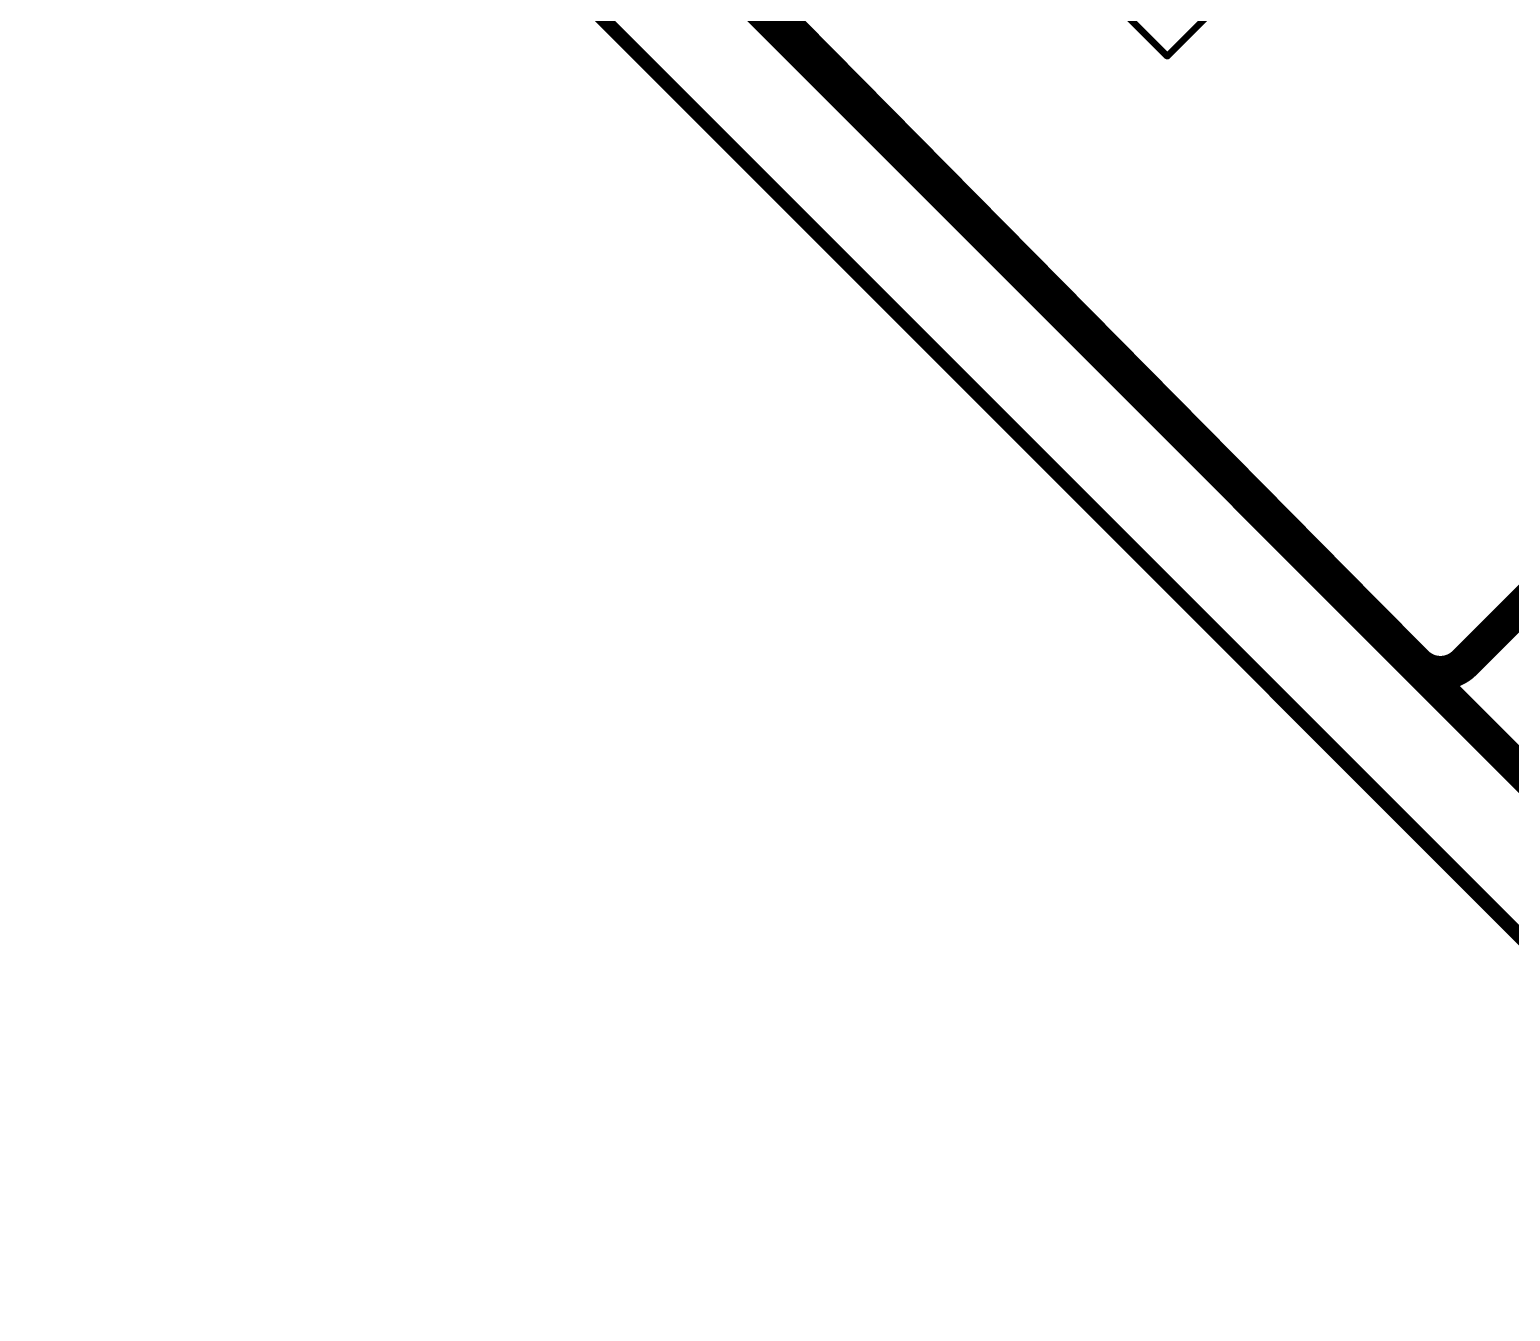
# Model space of a CAD drawing. Header units: inches. Extents: x -176 to 148, y -32 to 86.
# Drawn here: x -12.26 to -1.18, y -32.07 to -22.48 of the extents above; entities that cross this region are included whole.
import ezdxf

# ---------------------------------------------------------------- set-up
doc = ezdxf.new("R2010")
doc.units = ezdxf.units.IN
for name, color, linetype in [('Board Shape', 56, 'Continuous'), ('Bottom Layer', 5, 'Continuous'), ('Top 3D Body', 216, 'Continuous'), ('Top Courtyard', 56, 'Continuous'), ('Top Layer', 1, 'Continuous')]:
    doc.layers.add(name, color=color, linetype=linetype)

# ---------------------------------------------------------------- blocks, each defined once
blk = doc.blocks.new('CHERRY_CPG151101S11_361')
at = {"layer": 'Top 3D Body'}
blk.add_lwpolyline([(10.16, -5.715, 0.254, 0.254, 0), (10.16, 13.335, 0.254, 0.254, 0)], format="xyseb", dxfattribs=at)
at = {"layer": 'Top Courtyard'}
for points in [[(8.25, 3.195, 0.05, 0.05, 0), (-8.25, 3.195, 0.05, 0.05, 0)], [(8.25, -3.195, 0.05, 0.05, 0), (8.25, 3.195, 0.05, 0.05, 0)]]:
    blk.add_lwpolyline(points, format="xyseb", dxfattribs=at)
blk.add_lwpolyline([(8.237, 3.195, 0.025, 0.025, 1), (8.262, 3.195, 0.025, 0.025, 1)], format="xyseb", close=True, dxfattribs=at)
blk.add_lwpolyline([(8.237, 3.195, 0.025, 0.025, 1), (8.262, 3.195, 0.025, 0.025, 1)], format="xyseb", close=True, dxfattribs=at)

msp = doc.modelspace()

# ---------------------------------------------------------------- linework, layer by layer
at = {"layer": 'Board Shape'}
msp.add_lwpolyline([(-12.209, -18.165, 0.1, 0.1, 0), (1.647, -32.021, 0.1, 0.1, 0)], format="xyseb", dxfattribs=at)
msp.add_lwpolyline([(-12.209, -18.165, 0.1, 0.1, 0), (1.647, -32.021, 0.1, 0.1, 0)], format="xyseb", dxfattribs=at)
msp.add_lwpolyline([(-12.209, -18.165, 0.1, 0.1, 0), (1.647, -32.021, 0.1, 0.1, 0)], format="xyseb", dxfattribs=at)
msp.add_lwpolyline([(-12.209, -18.165, 0.1, 0.1, 0), (1.647, -32.021, 0.1, 0.1, 0)], format="xyseb", dxfattribs=at)
msp.add_lwpolyline([(-12.209, -18.165, 0.1, 0.1, 0), (1.647, -32.021, 0.1, 0.1, 0)], format="xyseb", dxfattribs=at)
at = {"layer": 'Bottom Layer'}
for points in [[(-10.624, -18.378, 0.254, 0.254, 0), (-2.298, -26.798, 0.254, 0.254, 0)], [(-1.52, -27.22, 0.254, 0.254, 0), (1.2, -24.5, 0.254, 0.254, 0)], [(-2.298, -26.798, 0.254, 0.254, 0), (-1.88, -27.219, 0.254, 0.254, 0)], [(-1.52, -27.22, 0.254, 0.254, -0.41445), (-1.88, -27.219, 0.254, 0.254, 0)], [(-1.52, -27.22, 0.254, 0.254, 0), (-1.52, -27.22, 0.254, 0.254, 0)]]:
    msp.add_lwpolyline(points, format="xyseb", dxfattribs=at)
for points in [[(-2.361, -26.798, 0.127, 0.127, 1), (-2.234, -26.798, 0.127, 0.127, 1)], [(-2.361, -26.798, 0.127, 0.127, 1), (-2.234, -26.798, 0.127, 0.127, 1)], [(-1.943, -27.219, 0.127, 0.127, 1), (-1.816, -27.219, 0.127, 0.127, 1)], [(-1.943, -27.219, 0.127, 0.127, 1), (-1.816, -27.219, 0.127, 0.127, 1)], [(-1.583, -27.22, 0.127, 0.127, 1), (-1.456, -27.22, 0.127, 0.127, 1)], [(-1.584, -27.22, 0.127, 0.127, 1), (-1.457, -27.22, 0.127, 0.127, 1)], [(-1.583, -27.22, 0.127, 0.127, 1), (-1.456, -27.22, 0.127, 0.127, 1)], [(-1.584, -27.22, 0.127, 0.127, 1), (-1.457, -27.22, 0.127, 0.127, 1)]]:
    msp.add_lwpolyline(points, format="xyseb", close=True, dxfattribs=at)
at = {"layer": 'Top Layer'}
msp.add_line((1.685, -31.983), (-12.179, -18.118), dxfattribs=at)

# ---------------------------------------------------------------- block references
at = {"rotation": 225}
msp.add_blockref('CHERRY_CPG151101S11_361', (-0.17, -14.587), dxfattribs=at)

doc.saveas('drawing.dxf')
